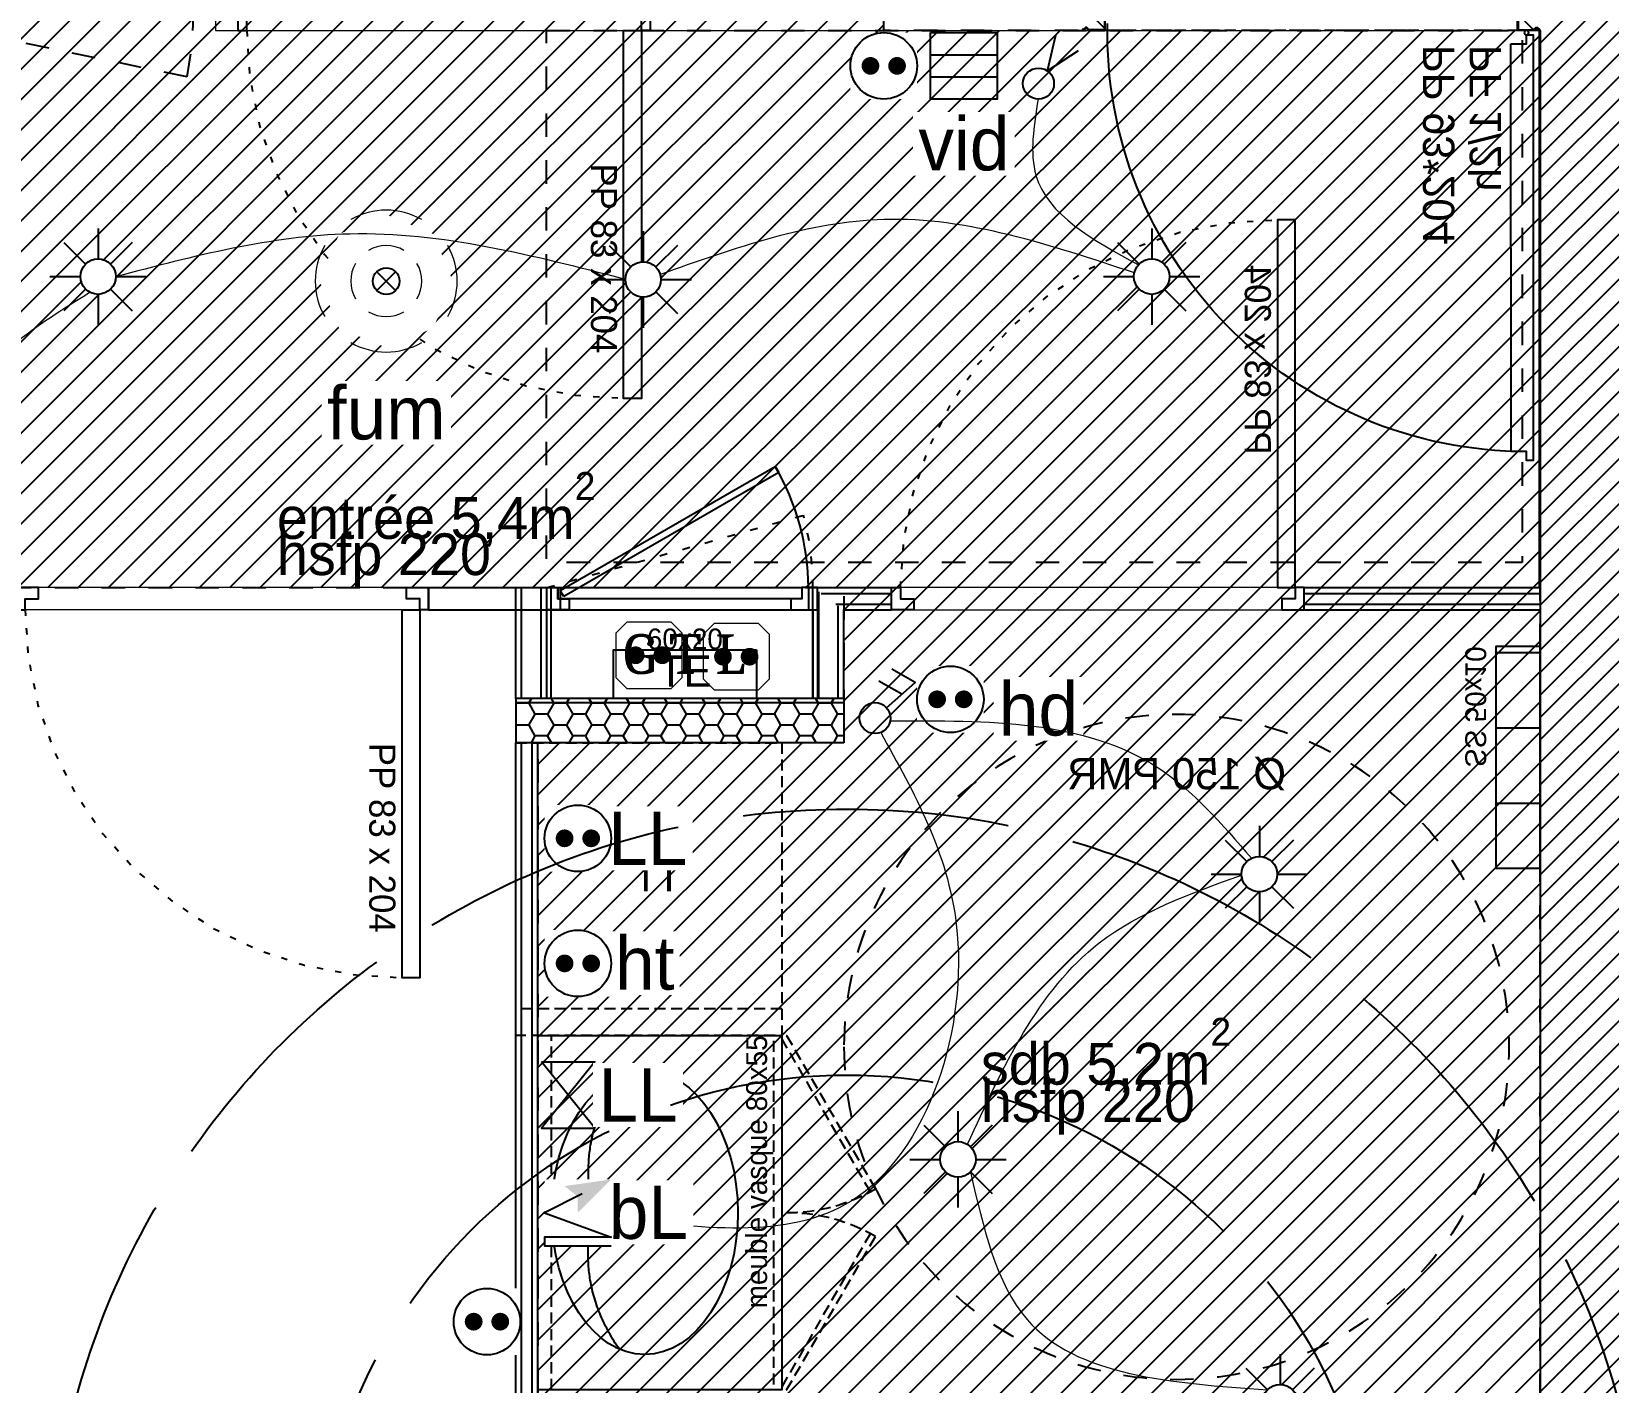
# Model space of a CAD drawing. Header units: centimetres. Extents: x -35664 to 50682, y -23001 to 23705.
# Drawn here: x 8850.6 to 9206.2, y 2742.4 to 3047.1 of the extents above; entities that cross this region are included whole.
import ezdxf
from ezdxf.enums import TextEntityAlignment as Align

# ---------------------------------------------------------------- set-up
doc = ezdxf.new("R2010")
doc.units = ezdxf.units.CM
for name, pattern in [('ACAD_ISO02W100', [15, 12, -3]), ('Style de ligne -1', [0.41664, 0.20828, -0.20836]), ('Style de ligne -13', [0.147638, 0.098425, -0.049213]), ('Style de ligne -18', [0.164042, 0.054681, -0.109361]), ('Style de ligne -5', [0.20828, 0.069425, -0.138855]), ('VW-01', [0.41656, 0.20828, -0.20828])]:
    doc.linetypes.add(name, pattern=pattern)
for name, color, linetype in [('B aménagement intérieur', 252, 'Continuous'), ('B BATI-équipement-sanitaires', 252, 'Continuous'), ('B Faux plafonds', 9, 'Continuous'), ('B Faux plafonds_Hatch', 9, 'Continuous'), ('B GÈnÈral_Hatch', 252, 'Continuous'), ('B Général', 252, 'Continuous'), ('C ANNOTATIONS-PMR', 252, 'Style de ligne -5'), ('C ANNOTATIONS-prestations', 252, 'Continuous'), ('C ANNOTATIONS-texte', 252, 'Continuous'), ('D SURFACES-shab', 252, 'Continuous'), ('F REMPLISSAGE-TE', 252, 'Continuous'), ('F REMPLISSAGE-TE_Hatch', 252, 'Continuous'), ('F REMPLISSAGE-vert clair', 252, 'Continuous'), ('F REMPLISSAGE-vert foncé', 252, 'Continuous'), ('prlm-EAU-EF', 161, 'Continuous'), ('prlm-MOD', 64, 'Continuous'), ('prlm-MOD-EL', 190, 'Continuous')]:
    doc.layers.add(name, color=color, linetype=linetype)
for name, color, linetype, lineweight in [('prlm-CHAUFF-CONV', 1, 'Continuous', 25), ('prlm-ELEC-CFA', 1, 'Continuous', 25), ('prlm-ELEC-CFO', 1, 'Continuous', 25), ('prlm-ELEC-SSI', 6, 'Continuous', 25)]:
    doc.layers.add(name, color=color, linetype=linetype, lineweight=lineweight)
doc.layers.add('prlm-ZEROPLOT', color=254, linetype='Continuous', plot=False)
doc.layers.get('prlm-CHAUFF-CONV').off()
doc.styles.add('Eurostile', font='Eurosti.TTF')
doc.styles.add('Eurostile (italic)', font='Eurostib.TTF')
doc.styles.add('prlm-elec-cfa', font='comic.ttf', dxfattribs={"height": 12})
doc.styles.add('prlm-elec-cfo', font='comic.ttf', dxfattribs={"height": 12})
doc.styles.add('prlm-elec-ssi', font='comic.ttf', dxfattribs={"height": 12})
doc.styles.add('prlm-mod', font='cambriaz.ttf', dxfattribs={"height": 18})
pattern_1 = [(180, (107.5736, 81.019), (-4.261364, -2.4603), [2.8409, -5.68182]), (300, (107.5736, 81.019), (4.261364, -2.4603), [2.8409, -5.68182]), (240, (104.7327, 76.0983), (-9e-09, -4.9206), [2.84091, -5.68182])]
pattern_2 = [(45, (0, 0), (2.4253472, -2.6458333), [])]

# ---------------------------------------------------------------- blocks, each defined once
blk = doc.blocks.new('B 90.PP 80')
at = {"layer": 'B Général', "flags": 128}
blk.add_lwpolyline([(-43, 2.5), (-43, 85.5), (-39, 85.5), (-39, 2.5)], close=True, dxfattribs=at)
at = {"layer": 'B Général', "linetype": 'Style de ligne -18', "ltscale": 25.4, "flags": 128}
blk.add_lwpolyline([(46, 2.5), (45.27, 13.33), (43.1, 23.98), (39.53, 34.26), (34.61, 44), (28.44, 53.03), (21.1, 61.19), (12.74, 68.35), (3.5, 74.38), (-6.47, 79.18), (-17, 82.67), (-27.91, 84.79), (-39, 85.5)], dxfattribs=at)
at = {"layer": 'B Général', "linetype": 'Continuous', "flags": 128}
for points in [[(-45, 2.5), (-43, 2.5), (-43, 0), (-40, 0), (-40, -2.5), (-45, -2.5)], [(48, 2.5), (46, 2.5), (46, 0), (43, 0), (43, -2.5), (48, -2.5), (48, -2.5), (48, -2.5), (48, 1.79), (48, 1.79)]]:
    blk.add_lwpolyline(points, close=True, dxfattribs=at)
at = {"layer": 'C ANNOTATIONS-prestations', "insert": (-37.5, 32.5), "char_height": 5.8825, "attachment_point": 1, "rotation": 90, "line_spacing_factor": 0.894142, "style": 'Eurostile'}
blk.add_mtext('PP 83 x 204', dxfattribs=at)
blk = doc.blocks.new('B 90.Groupe-4-1')
at = {"layer": 'B Général', "linetype": 'Continuous'}
for centre, major_axis, ratio in [((0, -24.07), (32, 0), 0.65625), ((0, -6.97), (1.5, 0), 1), ((0, -17.15), (2.5, 0), 1)]:
    blk.add_ellipse(centre, major_axis=major_axis, ratio=ratio, dxfattribs=at)
for points in [[(-30.82, -18.37), (-20.7, -11.37), (-9.74, -11.32), (-4.71, -11.3), (0, -11.3)], [(30.82, -18.37), (20.7, -11.37), (9.74, -11.32), (4.71, -11.3), (0, -11.3)]]:
    blk.add_open_spline(points, degree=2, knots=[0, 0, 0, 1, 1, 2, 2, 2], dxfattribs=at)
blk.add_open_spline([(-30.45, -17.59), (-30.5, -17.61), (-30.55, -17.64)], degree=2, dxfattribs=at)
blk = doc.blocks.new('B 90.meuble vasque 80x60')
at = {"layer": 'B BATI-équipement-sanitaires', "linetype": 'Style de ligne -13', "ltscale": 25.4, "flags": 128}
for points in [[(-40, -3.07), (40, -3.07), (40, -53.07), (-40, -53.07)], [(-40, -56.07), (-5.36, -76.07), (-4.71, -74.94), (-39.35, -54.94)], [(40, -56.07), (5.36, -76.07), (4.71, -74.94), (39.35, -54.94)]]:
    blk.add_lwpolyline(points, close=True, dxfattribs=at)
at = {"layer": 'B BATI-équipement-sanitaires', "linetype": 'Style de ligne -13', "ltscale": 25.4}
for centre, start, end in [((-40, -56.07), 330, 0), ((40, -56.07), 180, 210)]:
    blk.add_arc(centre, 40, start, end, dxfattribs=at)
at = {"layer": 'B Général', "flags": 128}
blk.add_lwpolyline([(-40, 0), (40, 0), (40, -55), (-40, -55)], close=True, dxfattribs=at)
at = {"layer": 'B Général'}
blk.add_blockref('B 90.Groupe-4-1', (0, 0), dxfattribs=at)
at = {"layer": 'C ANNOTATIONS-prestations', "insert": (40, -53.07), "char_height": 4.706, "width": 80, "attachment_point": 9, "line_spacing_factor": 0.894142, "style": 'Eurostile'}
blk.add_mtext('meuble vasque 80x55', dxfattribs=at)
blk = doc.blocks.new('B 90.Lave Linge')
at = {"layer": 'B Général', "linetype": 'Style de ligne -13', "ltscale": 25.4, "flags": 128}
blk.add_lwpolyline([(-29.47, 30), (-29.47, 36), (30.53, 36), (30.53, 30)], dxfattribs=at)
blk.add_lwpolyline([(-29.47, 30), (30.53, 30), (30.53, -30), (-29.47, -30)], close=True, dxfattribs=at)
at = {"layer": 'B Général', "insert": (0, 0), "char_height": 7.059, "attachment_point": 5, "line_spacing_factor": 0.894142, "style": 'Eurostile'}
blk.add_mtext('LL', dxfattribs=at)
blk = doc.blocks.new('B 90.Rond 150_PMR')
at = {"layer": 'B Général', "linetype": 'VW-01', "ltscale": 25.4}
blk.add_circle((0, 0), 75, dxfattribs=at)
at = {"layer": 'B Général', "insert": (-61.5, 0), "char_height": 7.059, "attachment_point": 5, "rotation": 90, "line_spacing_factor": 0.894142, "style": 'Eurostile (italic)'}
blk.add_mtext('Ø 150 PMR', dxfattribs=at)
blk = doc.blocks.new('B 90.PL 60.85')
at = {"layer": 'B Général', "linetype": 'Continuous'}
for p, q in [((-42.5, 42.83), (42.5, -17.27)), ((42.5, 42.73), (-42.5, -17.27))]:
    blk.add_line(p, q, dxfattribs=at)
at = {"layer": 'B Général', "linetype": 'Style de ligne -1', "ltscale": 25.4}
blk.add_line((36.08, -37.76), (-38.5, -22.27), dxfattribs=at)
at = {"layer": 'B Général', "linetype": 'Continuous', "flags": 128}
for points in [[(42.5, -17.27), (42.5, 42.73), (-42.5, 42.73), (-42.5, -17.27)], [(42.5, -17.27), (42.5, -22.27), (-42.5, -22.27), (-42.5, -17.27)], [(-37.5, -17.27), (-37.5, -22.27), (-42.5, -22.27), (-42.5, -17.27)], [(42.5, -17.27), (42.5, -22.27), (37.5, -22.27), (37.5, -17.27)]]:
    blk.add_lwpolyline(points, close=True, dxfattribs=at)
at = {"layer": 'B Général', "linetype": 'Style de ligne -1', "ltscale": 25.4}
blk.add_arc((-47.5, -22.27), 85, 349.5013, 360, dxfattribs=at)
at = {"layer": 'B Général', "insert": (-38.72, 29.74), "char_height": 7.059, "attachment_point": 1, "line_spacing_factor": 0.894142, "style": 'Eurostile'}
blk.add_mtext('Pl.', dxfattribs=at)
at = {"layer": 'C ANNOTATIONS-prestations', "insert": (-38.72, 15.5), "char_height": 4.706, "attachment_point": 4, "line_spacing_factor": 0.894142, "style": 'Eurostile'}
blk.add_mtext('60*85', dxfattribs=at)
blk = doc.blocks.new('B 90.Sèche-serviette')
at = {"layer": 'B GÈnÈral_Hatch', "linetype": 'Continuous'}
h = blk.add_hatch(dxfattribs=at)
h.set_pattern_fill('H_BARDAGE V 150', color=256, style=0, pattern_type=2)
h.set_pattern_definition([(90, (0, 3.493), (17, 0), [])])
h.paths.add_polyline_path([(-25, 8.4925), (25, 8.4925), (25, -1.5075), (-25, -1.5075)])
at = {"layer": 'B Général', "linetype": 'Continuous', "flags": 128}
blk.add_lwpolyline([(-25, 8.4925), (25, 8.4925), (25, -1.5075), (-25, -1.5075)], close=True, dxfattribs=at)
at = {"layer": 'C ANNOTATIONS-prestations', "insert": (25, -8.4925), "char_height": 4.706, "width": 50, "attachment_point": 9, "line_spacing_factor": 0.894142, "style": 'Eurostile'}
blk.add_mtext('SS 50x10', dxfattribs=at)
blk = doc.blocks.new('B 90.Groupe-5-1')
at = {"layer": 'B Général', "flags": 128}
for points in [[(-31.46, -5.77), (-31.46, -0.77), (-28.96, -0.77), (-28.96, -3.27), (-26.46, -3.27), (-26.46, -5.77)], [(26.04, -0.77), (26.04, -3.27), (-28.96, -3.27), (-28.96, -0.77)], [(28.54, -5.77), (28.54, -0.77), (26.04, -0.77), (26.04, -3.27), (23.54, -3.27), (23.54, -5.77)]]:
    blk.add_lwpolyline(points, close=True, dxfattribs=at)
blk = doc.blocks.new('B 90.TE')
at = {"layer": 'B Général', "linetype": 'Style de ligne -5', "ltscale": 25.4}
blk.add_line((-31.46, -0.77), (26.39, 15.56), dxfattribs=at)
at = {"layer": 'B Général', "flags": 128}
for points in [[(28.54, -5.77), (28.54, -25.77), (-31.46, -25.77), (-31.46, -5.77)], [(15.79, -14.77), (15.79, -25.77), (-16.46, -25.77), (-16.46, -14.77)]]:
    blk.add_lwpolyline(points, close=True, dxfattribs=at)
at = {"layer": 'B Général', "linetype": 'Style de ligne -5', "ltscale": 25.4}
blk.add_arc((-34.54, -0.77), 63.08, 359.9968, 14.9984, dxfattribs=at)
at = {"layer": 'B Général'}
blk.add_blockref('B 90.Groupe-5-1', (0, 0), dxfattribs=at)
at = {"layer": 'B Général', "insert": (-0.34, -16.07), "char_height": 7.059, "width": 32.25, "attachment_point": 2, "line_spacing_factor": 0.894142, "style": 'Eurostile'}
blk.add_mtext('TE ', dxfattribs=at)
at = {"layer": 'C ANNOTATIONS-prestations', "insert": (-0.34, -14.77), "char_height": 4.706, "width": 32.25, "attachment_point": 8, "line_spacing_factor": 0.894142, "style": 'Eurostile'}
blk.add_mtext('60x20', dxfattribs=at)
blk = doc.blocks.new('B 90.T3 BS 102 (2D)')
at = {"layer": 'B Faux plafonds_Hatch', "linetype": 'Continuous'}
h = blk.add_hatch(dxfattribs=at)
h.set_pattern_fill('F_P__SOFFITE', color=256, style=0, pattern_type=2)
h.set_pattern_definition([(45, (0, 0.2205), (-3.527778, 3.30729), [])])
h.paths.add_polyline_path([(-20.53, 449.65), (-20.53, 320.95), (-25.53, 320.95), (-25.53, 385.95), (-110.99, 385.95), (-110.99, 190.25), (116.15, 190.25), (116.15, 155.25), (47.15, 155.25), (47.16, -0.29), (102.15, -0.29), (102.15, -93.29), (47.16, -93.29), (47.16, -186.29), (273.16, -186.29), (273.16, 315.95), (125.16, 315.95), (125.16, 449.65)])
at = {"layer": 'B GÈnÈral_Hatch', "linetype": 'Continuous'}
h = blk.add_hatch(dxfattribs=at)
h.set_pattern_fill('PSE', color=256, angle=180, style=0, pattern_type=2)
h.set_pattern_definition(pattern_1)
h.paths.add_polyline_path([(116.16, 165.25), (116.16, 155.25), (42.16, 155.25), (42.16, 165.25)])
at = {"layer": 'F REMPLISSAGE-TE_Hatch', "linetype": 'Continuous'}
h = blk.add_hatch(dxfattribs=at)
h.set_pattern_fill('PSE', color=256, angle=180, style=0, pattern_type=2)
h.set_pattern_definition(pattern_1)
h.paths.add_polyline_path([(116.16, 164.25), (116.16, 165.25), (42.16, 165.25), (42.16, 164.25)])
h = blk.add_hatch(dxfattribs=at)
h.set_pattern_fill('PSE', color=256, angle=180, style=0, pattern_type=2)
h.set_pattern_definition(pattern_1)
h.paths.add_polyline_path([(116.16, 155.25), (116.16, 164.25), (42.16, 164.25), (42.16, 155.25)])
at = {"layer": 'B Faux plafonds', "linetype": 'VW-01', "ltscale": 25.4, "flags": 128}
blk.add_lwpolyline([(-20.53, 449.65), (-20.53, 320.95), (-25.53, 320.95), (-25.53, 385.95), (-110.99, 385.95), (-110.99, 190.25), (116.15, 190.25), (116.15, 155.25), (47.15, 155.25), (47.16, -0.29), (102.15, -0.29), (102.15, -93.29), (47.16, -93.29), (47.16, -186.29), (273.16, -186.29), (273.16, 315.95), (125.16, 315.95), (125.16, 449.65)], close=True, dxfattribs=at)
at = {"layer": 'B Général', "linetype": 'Continuous'}
for p, q in [((22.5, 190.25), (51.66, 190.25)), ((22.5, 190.25), (51.66, 190.25)), ((22.5, 185.25), (22.5, 190.25)), ((42.16, 165.25), (42.16, 190.35)), ((49.16, 165.25), (49.16, 190.35)), ((109.16, 190.25), (126.91, 190.25)), ((109.16, 165.25), (109.16, 190.25)), ((126.91, 185.25), (126.91, 190.25)), ((219.91, 190.25), (273.16, 190.25)), ((219.91, 185.25), (219.91, 190.25)), ((22.5, 185.25), (51.66, 185.25)), ((22.5, 185.25), (51.66, 185.25)), ((116.16, 185.25), (126.91, 185.25)), ((116.16, 165.25), (116.16, 185.25)), ((219.91, 185.25), (273.16, 185.25)), ((42.16, 165.25), (42.16, 155.25)), ((116.16, 165.25), (42.16, 165.25)), ((116.16, 165.25), (116.16, 155.25)), ((42.16, 0.71), (42.16, 155.25)), ((116.16, 155.25), (42.16, 155.25)), ((47.16, 0.71), (47.16, 155.25))]:
    blk.add_line(p, q, dxfattribs=at)
at = {"layer": 'B Général', "linetype": 'VW-01', "ltscale": 25.4, "flags": 128}
blk.add_lwpolyline([(49.09, 315.95), (269.09, 315.95), (269.09, 195.95), (49.09, 195.95)], close=True, dxfattribs=at)
at = {"layer": 'D SURFACES-shab', "lineweight": 18, "flags": 128}
for points in [[(272.84, 190.25), (-110.99, 190.25), (-110.99, 385.95), (-25.53, 385.95), (-25.53, 315.95), (272.84, 315.95)], [(42.16, -186.29), (42.16, 185.25), (-465.15, 185.25), (-465.15, -224.95), (-101.84, -224.95), (-101.84, -504.95), (114.16, -504.95), (114.16, -252.95), (53.16, -252.95), (53.16, -191.29), (-8.84, -191.29), (-8.84, -186.29)], [(102.16, 0.71), (47.16, 0.71), (47.16, 155.25), (116.16, 155.25), (116.16, 185.25), (273.16, 185.25), (273.16, -75.29), (102.16, -75.29)]]:
    blk.add_lwpolyline(points, close=True, dxfattribs=at)
at = {"layer": 'F REMPLISSAGE-TE', "linetype": 'Continuous'}
blk.add_line((116.16, 164.25), (42.16, 164.25), dxfattribs=at)
at = {"layer": 'F REMPLISSAGE-vert clair'}
for p, q in [((43.46, 165.25), (43.46, 190.35)), ((47.86, 165.25), (47.86, 190.35)), ((110.46, 165.25), (110.46, 189.32)), ((110.98, 188.95), (126.91, 188.95)), ((219.91, 188.95), (273.16, 188.95)), ((114.34, 186.55), (126.91, 186.55)), ((114.86, 165.25), (114.86, 186.18)), ((219.91, 186.55), (273.16, 186.55)), ((43.46, 0.71), (43.46, 155.25)), ((45.86, 0.71), (45.86, 155.25))]:
    blk.add_line(p, q, dxfattribs=at)
at = {"layer": 'F REMPLISSAGE-vert foncé', "linetype": 'Continuous'}
for p, q in [((42.16, 165.25), (42.16, 190.35)), ((49.16, 165.25), (49.16, 190.35)), ((109.16, 190.25), (126.91, 190.25)), ((109.16, 165.25), (109.16, 190.25)), ((219.91, 190.25), (273.16, 190.25)), ((116.16, 185.25), (126.91, 185.25)), ((116.16, 165.25), (116.16, 185.25)), ((219.91, 185.25), (273.16, 185.25)), ((42.16, 0.71), (42.16, 155.25)), ((47.16, 0.71), (47.16, 155.25))]:
    blk.add_line(p, q, dxfattribs=at)
at = {"layer": 'F REMPLISSAGE-vert foncé'}
for p, q in [((43.46, 165.25), (43.46, 190.35)), ((47.86, 165.25), (47.86, 190.35)), ((110.46, 165.25), (110.46, 189.32)), ((110.98, 188.95), (126.91, 188.95)), ((219.91, 188.95), (273.16, 188.95)), ((114.34, 186.55), (126.91, 186.55)), ((114.86, 165.25), (114.86, 186.18)), ((219.91, 186.55), (273.16, 186.55)), ((43.46, 0.71), (43.46, 155.25)), ((45.86, 0.71), (45.86, 155.25))]:
    blk.add_line(p, q, dxfattribs=at)
at = {"layer": 'B Général'}
for name, p in [('B 90.PL 60.85', (-68.03, 343.22)), ('B 90.TE', (80.62, 191.02))]:
    blk.add_blockref(name, p, dxfattribs=at)
for name, p, rotation in [('B 90.PP 80', (27.47, 318.45), 180), ('B 90.PP 80', (-22.5, 187.75), 180), ('B 90.Lave Linge', (72.69, 125.25), 180), ('B 90.meuble vasque 80x60', (47.16, 49.25), 90)]:
    blk.add_blockref(name, p, dxfattribs=dict(at, rotation=rotation))
at = {"layer": 'B Général', "xscale": -1}
blk.add_blockref('B 90.PP 80', (174.91, 187.75), dxfattribs=at)
at = {"layer": 'B Général', "xscale": -1, "rotation": 270}
blk.add_blockref('B 90.Sèche-serviette', (264.67, 152), dxfattribs=at)
at = {"layer": 'C ANNOTATIONS-PMR', "ltscale": 25.4, "xscale": -1, "rotation": 90}
blk.add_blockref('B 90.Rond 150_PMR', (191.15, 86.65), dxfattribs=at)
at = {"layer": 'C ANNOTATIONS-prestations', "char_height": 9.412, "attachment_point": 1, "line_spacing_factor": 0.894142, "style": 'Eurostile'}
for insert, width in [((-11.72, 202.49), 106.0944), ((147.02, 79.08), 94)]:
    blk.add_mtext('hsfp 220', dxfattribs=dict(at, insert=insert, width=width))
at = {"layer": 'C ANNOTATIONS-texte', "char_height": 9.412, "attachment_point": 1, "line_spacing_factor": 0.894142, "style": 'Eurostile'}
for s, insert, width in [('entrée 5,4m{\\H0.6667x;\\S2^ ;}', (-11.72, 216.31), 138.768), ('sdb 5,2m{\\H0.6667x;\\S2^ ;}', (147.02, 93.19), 94)]:
    blk.add_mtext(s, dxfattribs=dict(at, insert=insert, width=width))
blk = doc.blocks.new('B 90.PP 93_204 PF1_2h mur20')
at = {"layer": 'B GÈnÈral_Hatch', "linetype": 'Continuous'}
h = blk.add_hatch(dxfattribs=at)
h.set_pattern_fill('50_BETON', color=256, style=0, pattern_type=2)
h.set_pattern_definition(pattern_2)
edge = h.paths.add_edge_path()
edge.add_line((-51.6, -8.95), (-50.94, -8.37))
edge.add_line((-50.94, -8.37), (-50.93, -8.36))
edge.add_arc((-50.79, -8.52), 0.2, 48.9909, 131.0091, ccw=False)
edge.add_line((-50.66, -8.36), (-50.65, -8.37))
edge.add_line((-50.65, -8.37), (-50.1, -8.86))
edge.add_line((-50.1, -8.86), (-50.1, -8.86))
edge.add_arc((-50.06, -8.82), 0.05, 228.9909, 270)
edge.add_line((-50.06, -8.87), (-50.06, -8.87))
edge.add_line((-50.06, -8.87), (-46.7, -8.87))
edge.add_line((-46.7, -8.87), (-46.69, -8.87))
edge.add_arc((-46.69, -8.83), 0.0435, 270, 360)
edge.add_line((-46.65, -8.83), (-46.65, 2.7))
edge.add_arc((-46.48, 2.7), 0.174, 90, 180, ccw=False)
edge.add_line((-46.48, 2.87), (-46.45, 2.87))
edge.add_line((-46.45, 2.87), (-44.9, 2.87))
edge.add_line((-44.9, 2.87), (-44.89, 2.87))
edge.add_arc((-44.89, 2.91), 0.0435, 270, 360)
edge.add_line((-44.85, 2.91), (-44.85, 5.96))
edge.add_arc((-44.89, 5.96), 0.0435, 0, 90)
edge.add_line((-44.89, 6), (-44.9, 6))
edge.add_line((-44.9, 6), (-46.45, 6))
edge.add_line((-46.45, 6), (-46.48, 6))
edge.add_arc((-46.48, 6.17), 0.174, 180, 270, ccw=False)
edge.add_line((-46.65, 6.17), (-46.65, 8.83))
edge.add_arc((-46.69, 8.83), 0.0435, 0, 90)
edge.add_line((-46.69, 8.87), (-46.7, 8.87))
edge.add_line((-46.7, 8.87), (-50.06, 8.87))
edge.add_line((-50.06, 8.87), (-50.06, 8.87))
edge.add_arc((-50.06, 8.82), 0.05, 90, 131.0091)
edge.add_line((-50.1, 8.86), (-50.1, 8.86))
edge.add_line((-50.1, 8.86), (-50.65, 8.37))
edge.add_line((-50.65, 8.37), (-50.66, 8.37))
edge.add_arc((-50.79, 8.52), 0.2, 233.0967, 311.0091, ccw=False)
edge.add_line((-50.91, 8.36), (-50.92, 8.36))
edge.add_line((-50.92, 8.36), (-51.44, 8.81))
edge.add_line((-51.44, 8.81), (-51.44, 8.81))
edge.add_line((-51.44, 8.81), (-51.6, 8.95))
edge.add_line((-51.6, 8.95), (-51.6, -8.95))
h = blk.add_hatch(dxfattribs=at)
h.set_pattern_fill('50_BETON', color=256, style=0, pattern_type=2)
h.set_pattern_definition(pattern_2)
edge = h.paths.add_edge_path()
edge.add_line((51.6, -8.95), (50.94, -8.37))
edge.add_line((50.94, -8.37), (50.93, -8.36))
edge.add_arc((50.79, -8.52), 0.2, 48.9909, 131.0091)
edge.add_line((50.66, -8.36), (50.65, -8.37))
edge.add_line((50.65, -8.37), (50.1, -8.86))
edge.add_line((50.1, -8.86), (50.1, -8.86))
edge.add_arc((50.06, -8.82), 0.05, 270, 311.0091, ccw=False)
edge.add_line((50.06, -8.87), (50.06, -8.87))
edge.add_line((50.06, -8.87), (46.7, -8.87))
edge.add_line((46.7, -8.87), (46.69, -8.87))
edge.add_arc((46.69, -8.83), 0.0435, 180, 270, ccw=False)
edge.add_line((46.65, -8.83), (46.65, 2.7))
edge.add_arc((46.48, 2.7), 0.174, 0, 90)
edge.add_line((46.48, 2.87), (46.45, 2.87))
edge.add_line((46.45, 2.87), (44.9, 2.87))
edge.add_line((44.9, 2.87), (44.89, 2.87))
edge.add_arc((44.89, 2.91), 0.0435, 180, 270, ccw=False)
edge.add_line((44.85, 2.91), (44.85, 5.96))
edge.add_arc((44.89, 5.96), 0.0435, 90, 180, ccw=False)
edge.add_line((44.89, 6), (44.9, 6))
edge.add_line((44.9, 6), (46.45, 6))
edge.add_line((46.45, 6), (46.48, 6))
edge.add_arc((46.48, 6.17), 0.174, 270, 360)
edge.add_line((46.65, 6.17), (46.65, 8.83))
edge.add_arc((46.69, 8.83), 0.0435, 90, 180, ccw=False)
edge.add_line((46.69, 8.87), (46.7, 8.87))
edge.add_line((46.7, 8.87), (50.06, 8.87))
edge.add_line((50.06, 8.87), (50.06, 8.87))
edge.add_arc((50.06, 8.82), 0.05, 48.9909, 90, ccw=False)
edge.add_line((50.1, 8.86), (50.1, 8.86))
edge.add_line((50.1, 8.86), (50.65, 8.37))
edge.add_line((50.65, 8.37), (50.66, 8.37))
edge.add_arc((50.79, 8.52), 0.2, 228.9909, 306.9033)
edge.add_line((50.91, 8.36), (50.92, 8.36))
edge.add_line((50.92, 8.36), (51.44, 8.81))
edge.add_line((51.44, 8.81), (51.44, 8.81))
edge.add_line((51.44, 8.81), (51.6, 8.95))
edge.add_line((51.6, 8.95), (51.6, -8.95))
at = {"layer": 'B Général', "linetype": 'Style de ligne -13', "ltscale": 25.4}
for p, q in [((46.7, 9), (-46.7, 9)), ((46.7, -9), (-46.7, -9))]:
    blk.add_line(p, q, dxfattribs=at)
at = {"layer": 'B Général', "linetype": 'Continuous', "flags": 128}
for points in [[(45, 12), (48.5, 12), (48.5, 10), (50, 10), (50.01, 106), (48.51, 106), (48.51, 104), (45.01, 104)], [(0, -20.5), (-14, -41.85), (14, -41.85)]]:
    blk.add_lwpolyline(points, close=True, dxfattribs=at)
for points in [[(-46.5, 8.83), (-46.5, 6.17, 0.414214), (-46.46, 6.13), (-46.45, 6.13), (-44.9, 6.13), (-44.87, 6.13, -0.414214), (-44.7, 5.96), (-44.7, 2.91, -0.414214), (-44.87, 2.74), (-44.9, 2.74), (-46.45, 2.74), (-46.46, 2.74, 0.414214), (-46.5, 2.7), (-46.5, -8.83, -0.414214), (-46.67, -9), (-46.7, -9), (-50.06, -9), (-50.07, -9, -0.18087), (-50.2, -8.95), (-50.2, -8.95), (-50.76, -8.47), (-50.76, -8.46, 0.373975), (-50.83, -8.46), (-50.83, -8.47), (-51.49, -9.04), (-51.6, -8.95), (-50.94, -8.37), (-50.93, -8.36, -0.373975), (-50.66, -8.36), (-50.65, -8.37), (-50.1, -8.86), (-50.1, -8.86, 0.18087), (-50.06, -8.87), (-50.06, -8.87), (-46.7, -8.87), (-46.69, -8.87, 0.414214), (-46.65, -8.83), (-46.65, 2.7, -0.414214), (-46.48, 2.87), (-46.45, 2.87), (-44.9, 2.87), (-44.89, 2.87, 0.414214), (-44.85, 2.91), (-44.85, 5.96, 0.414214), (-44.89, 6), (-44.9, 6), (-46.45, 6), (-46.48, 6, -0.414214), (-46.65, 6.17), (-46.65, 8.83, 0.414214), (-46.69, 8.87), (-46.7, 8.87), (-50.06, 8.87), (-50.06, 8.87, 0.18087), (-50.1, 8.86), (-50.1, 8.86), (-50.65, 8.37), (-50.66, 8.37, -0.353689), (-50.91, 8.36), (-50.92, 8.36), (-51.44, 8.81), (-51.44, 8.81), (-51.6, 8.95), (-51.49, 9.04), (-50.88, 8.51, 0.385556), (-50.77, 8.46), (-50.76, 8.47), (-50.2, 8.95), (-50.2, 8.95, -0.18087), (-50.07, 9), (-50.06, 9), (-46.7, 9), (-46.67, 9, -0.414214)], [(46.5, 8.83), (46.5, 6.17, -0.414214), (46.46, 6.13), (46.45, 6.13), (44.9, 6.13), (44.87, 6.13, 0.414214), (44.7, 5.96), (44.7, 2.91, 0.414214), (44.87, 2.74), (44.9, 2.74), (46.45, 2.74), (46.46, 2.74, -0.414214), (46.5, 2.7), (46.5, -8.83, 0.414214), (46.67, -9), (46.7, -9), (50.06, -9), (50.07, -9, 0.18087), (50.2, -8.95), (50.2, -8.95), (50.76, -8.47), (50.76, -8.46, -0.373975), (50.83, -8.46), (50.83, -8.47), (51.49, -9.04), (51.6, -8.95), (50.94, -8.37), (50.93, -8.36, 0.373975), (50.66, -8.36), (50.65, -8.37), (50.1, -8.86), (50.1, -8.86, -0.18087), (50.06, -8.87), (50.06, -8.87), (46.7, -8.87), (46.69, -8.87, -0.414214), (46.65, -8.83), (46.65, 2.7, 0.414214), (46.48, 2.87), (46.45, 2.87), (44.9, 2.87), (44.89, 2.87, -0.414214), (44.85, 2.91), (44.85, 5.96, -0.414214), (44.89, 6), (44.9, 6), (46.45, 6), (46.48, 6, 0.414214), (46.65, 6.17), (46.65, 8.83, -0.414214), (46.69, 8.87), (46.7, 8.87), (50.06, 8.87), (50.06, 8.87, -0.18087), (50.1, 8.86), (50.1, 8.86), (50.65, 8.37), (50.66, 8.37, 0.353689), (50.91, 8.36), (50.92, 8.36), (51.44, 8.81), (51.44, 8.81), (51.6, 8.95), (51.49, 9.04), (50.88, 8.51, -0.385556), (50.77, 8.46), (50.76, 8.47), (50.2, 8.95), (50.2, 8.95, 0.18087), (50.07, 9), (50.06, 9), (46.7, 9), (46.67, 9, 0.414214)]]:
    blk.add_lwpolyline(points, format="xyb", close=True, dxfattribs=at)
at = {"layer": 'B Général', "linetype": 'Continuous'}
blk.add_circle((48.5, 9.5), 0.5, dxfattribs=at)
blk.add_arc((48.5, 9.5), 94.5, 90, 181.2323, dxfattribs=at)
at = {"layer": 'C ANNOTATIONS-prestations', "insert": (25.17, 12.23), "char_height": 7.059, "attachment_point": 1, "rotation": 90, "line_spacing_factor": 0.894142, "style": 'Eurostile'}
blk.add_mtext('PP 93*204\\PPF 1/2h\\P', dxfattribs=at)
blk = doc.blocks.new('xi.TSL-050-050')
at = {"layer": 'prlm-ZEROPLOT', "linetype": 'ByBlock', "lineweight": -2, "flags": 128}
blk.add_lwpolyline([(-21, 0), (21, 0)], dxfattribs=at)
blk = doc.blocks.new('xi.LLrob')
at = {"layer": 'prlm-EAU-EF', "color": 0}
blk.add_lwpolyline([(-6, 7.5), (6, 7.5), (-6, -7.5), (6, -7.5)], close=True, dxfattribs=at)
blk = doc.blocks.new('xi.LL')
at = {"color": 0, "lineweight": 5}
blk.add_wipeout([(-7.5, -7.5), (7.5, -7.5), (7.5, 7.5), (-7.5, 7.5)], dxfattribs=at).dxf.layer = 'prlm-ELEC-CFO'
at = {"layer": 'prlm-ELEC-CFO', "color": 0, "linetype": 'ByBlock', "lineweight": 5, "const_width": 2}
for points in [[(-4, 0, 1), (-2, 0, 1)], [(2, 0, 1), (4, 0, 1)]]:
    blk.add_lwpolyline(points, format="xyb", close=True, dxfattribs=at)
at = {"layer": 'prlm-ELEC-CFO', "color": 0, "linetype": 'ByBlock', "lineweight": -2}
blk.add_circle((0, 0), 7.5, dxfattribs=at)
blk = doc.blocks.new('xi.PC')
at = {"color": 0, "lineweight": 5}
blk.add_wipeout([(-7.5, -7.5), (7.5, -7.5), (7.5, 7.5), (-7.5, 7.5)], dxfattribs=at).dxf.layer = 'prlm-ELEC-CFO'
at = {"layer": 'prlm-ELEC-CFO', "color": 0, "linetype": 'ByBlock', "lineweight": 5, "const_width": 2}
for points in [[(-4, 0, 1), (-2, 0, 1)], [(2, 0, 1), (4, 0, 1)]]:
    blk.add_lwpolyline(points, format="xyb", close=True, dxfattribs=at)
at = {"layer": 'prlm-ELEC-CFO', "color": 0, "linetype": 'ByBlock', "lineweight": -2}
blk.add_circle((0, 0), 7.5, dxfattribs=at)
blk = doc.blocks.new('xi.PCHT')
at = {"color": 0, "lineweight": 5}
blk.add_wipeout([(-7.5, -7.5), (7.5, -7.5), (7.5, 7.5), (-7.5, 7.5)], dxfattribs=at).dxf.layer = 'prlm-ELEC-CFO'
at = {"layer": 'prlm-ELEC-CFO', "color": 0, "linetype": 'ByBlock', "lineweight": 5, "const_width": 2}
for points in [[(-4, 0, 1), (-2, 0, 1)], [(2, 0, 1), (4, 0, 1)]]:
    blk.add_lwpolyline(points, format="xyb", close=True, dxfattribs=at)
at = {"layer": 'prlm-ELEC-CFO', "color": 0, "linetype": 'ByBlock', "lineweight": -2}
blk.add_circle((0, 0), 7.5, dxfattribs=at)
blk = doc.blocks.new('xi.PCHD')
at = {"color": 0, "lineweight": 5}
blk.add_wipeout([(-7.5, -7.5), (7.5, -7.5), (7.5, 7.5), (-7.5, 7.5)], dxfattribs=at).dxf.layer = 'prlm-ELEC-CFO'
at = {"layer": 'prlm-ELEC-CFO', "color": 0, "linetype": 'ByBlock', "lineweight": 5, "const_width": 2}
for points in [[(-4, 0, 1), (-2, 0, 1)], [(2, 0, 1), (4, 0, 1)]]:
    blk.add_lwpolyline(points, format="xyb", close=True, dxfattribs=at)
at = {"layer": 'prlm-ELEC-CFO', "color": 0, "linetype": 'ByBlock', "lineweight": -2}
blk.add_circle((0, 0), 7.5, dxfattribs=at)
blk = doc.blocks.new('xi.DA')
at = {"layer": 'prlm-ELEC-CFO', "color": 0}
for points in [[(4.05, 1.39), (-1.17, 4.34)], [(0.61, -1.67), (7.04, 4.05), (1.81, 7.01)]]:
    blk.add_lwpolyline(points, dxfattribs=at)
blk.add_circle((-2, -4), 3.5, dxfattribs=at)
blk = doc.blocks.new('xi.SPOT')
at = {"color": 0, "lineweight": 5}
blk.add_wipeout([(-4, 0), (-2.83, -2.83), (0, -4), (2.83, -2.83), (4, 0), (2.83, 2.83), (0, 4), (-2.83, 2.83)], dxfattribs=at).dxf.layer = 'prlm-ELEC-CFO'
at = {"layer": 'prlm-ELEC-CFO', "color": 0, "linetype": 'ByBlock', "lineweight": -2, "flags": 128}
for points in [[(0, 10.88), (0, 4)], [(-7.69, 7.69), (-2.83, 2.83)], [(7.69, 7.69), (2.83, 2.83)], [(-10.88, 0), (-4, 0)], [(4, 0), (10.88, 0)], [(-2.83, -2.83), (-7.69, -7.69)], [(2.83, -2.83), (7.69, -7.69)], [(0, -4), (0, -10.88)]]:
    blk.add_lwpolyline(points, dxfattribs=at)
at = {"layer": 'prlm-ELEC-CFO', "color": 0, "linetype": 'ByBlock', "lineweight": -2}
blk.add_circle((0, 0), 4, dxfattribs=at)
blk = doc.blocks.new('xi.BL')
at = {"color": 0, "lineweight": 5}
blk.add_wipeout([(-7.5, -7.5), (7.5, -7.5), (7.5, 7.5), (-7.5, 7.5)], dxfattribs=at).dxf.layer = 'prlm-ELEC-CFO'
at = {"layer": 'prlm-ELEC-CFO', "lineweight": 5}
blk.add_hatch(color=0, dxfattribs=at).paths.add_polyline_path([(-3, 6), (-0.1, 3.7), (0, 0), (7.5, 7.5)])
at = {"layer": 'prlm-ELEC-CFO', "color": 0}
blk.add_lwpolyline([(0.95, 4.23), (-7.5, 0), (7.5, -5.5), (-7.5, -5.5), (-7.5, -7.5), (7.5, -7.5)], dxfattribs=at)
blk = doc.blocks.new('xi.dchrob')
at = {"layer": 'prlm-ZEROPLOT', "color": 253, "linetype": 'ACAD_ISO02W100', "ltscale": 5}
for radius in [180, 120]:
    blk.add_circle((13.38, 0), radius, dxfattribs=at)
blk = doc.blocks.new('xi.PCGTL')
at = {"layer": 'prlm-ELEC-CFO', "color": 0, "lineweight": 0}
blk.add_lwpolyline([(-7.5, -5), (-5, -7.5), (5, -7.5), (7.5, -5), (7.5, 5), (5, 7.5), (-5, 7.5), (-7.5, 5)], close=True, dxfattribs=at)
at = {"layer": 'prlm-ELEC-CFO', "color": 0, "linetype": 'ByBlock', "lineweight": 5, "const_width": 2}
for points in [[(-4, 0, 1), (-2, 0, 1)], [(2, 0, 1), (4, 0, 1)]]:
    blk.add_lwpolyline(points, format="xyb", close=True, dxfattribs=at)
blk = doc.blocks.new('xi.VID')
at = {"layer": 'prlm-ELEC-CFA', "color": 0, "linetype": 'ByBlock', "lineweight": -2, "flags": 128}
blk.add_lwpolyline([(-7.5, 7.5), (7.5, 7.5), (7.5, -7.5), (-7.5, -7.5)], close=True, dxfattribs=at)
at = {"layer": 'prlm-ELEC-CFA', "color": 0}
for points in [[(-7.5, 2.5), (7.5, 2.5)], [(-7.5, -2.5), (7.5, -2.5)]]:
    blk.add_lwpolyline(points, dxfattribs=at)
blk = doc.blocks.new('xi.FUM')
at = {"color": 0}
blk.add_wipeout([(-10.61, -10.61), (-15, 0), (-10.61, 10.61), (0, 15), (10.61, 10.61), (15, 0), (10.61, -10.61), (0, -15)], dxfattribs=at).dxf.layer = 'prlm-ELEC-SSI'
at = {"layer": 'prlm-ELEC-SSI', "color": 0}
for points in [[(-2.12, 2.12), (2.12, -2.12)], [(2.12, 2.12), (-2.12, -2.12)]]:
    blk.add_lwpolyline(points, dxfattribs=at)
blk.add_circle((0, 0), 3, dxfattribs=at)
at = {"layer": 'prlm-ELEC-SSI', "color": 0, "lineweight": 13}
for radius, start, end in [(16, 60, 120), (16, 150, 210), (8, 60, 120), (16, 330, 30), (8, 150, 210), (8, 330, 30), (8, 240, 300), (16, 240, 300)]:
    blk.add_arc((0, 0), radius, start, end, dxfattribs=at)
blk = doc.blocks.new('xi.VV')
at = {"layer": 'prlm-ELEC-CFO', "color": 0}
blk.add_lwpolyline([(6.95, 3.42), (0.01, -1.13), (1.91, 6.95)], dxfattribs=at)
blk.add_circle((-2, -4), 3.5, dxfattribs=at)
blk = doc.blocks.new('xi.gtl')
at = {"layer": 'prlm-MOD-EL', "color": 0}
for points in [[(2.8, 22.99), (2.02, 24.35), (50.51, 52.34), (51.28, 50.98)], [(0, 25), (2.02, 25), (2.02, 20), (0, 20)], [(60, 25), (57.98, 25), (57.98, 20), (60, 20)], [(0, 20), (60, 20), (60, 0), (0, 0)]]:
    blk.add_lwpolyline(points, close=True, dxfattribs=at)
blk.add_arc((2.02, 24.35), 55.99, 0.6678, 30, dxfattribs=at)
at = {"layer": 'prlm-MOD-EL', "color": 0, "style": 'prlm-mod', "flags": 8}
blk.add_attdef('GTL', text='', height=9, dxfattribs=at).set_placement((30, 10), align=Align.MIDDLE_CENTER)

msp = doc.modelspace()

# ---------------------------------------------------------------- hatches: boundary and pattern name
at = {"layer": 'B GÈnÈral_Hatch', "linetype": 'Continuous'}
h = msp.add_hatch(dxfattribs=at)
h.set_pattern_fill('50_BETON', color=256, style=0, pattern_type=2)
h.set_pattern_definition(pattern_2)
h.paths.add_polyline_path([(9190.796, 2480.491), (9208.796, 2496.491), (9208.796, 3264.789), (9190.796, 3264.789)])

# ---------------------------------------------------------------- linework, layer by layer
at = {"layer": 'B Général', "linetype": 'Continuous', "lineweight": 18}
msp.add_line((9190.796, 3047.389), (9190.796, 2656.15), dxfattribs=at)
at = {"layer": 'B Général', "linetype": 'Continuous'}
msp.add_line((9190.796, 3047.389), (9190.796, 2656.15), dxfattribs=at)
at = {"layer": 'prlm-ELEC-CFO', "lineweight": 13}
for points in [[(9077.554, 3031.89), (9077.085, 3014.684), (9100.193, 2994.509)], [(9099.269, 2992.684), (9042.855, 3004.741), (8992.376, 2992.319)], [(8833.499, 2929.188), (8835.019, 2962.443), (8863.703, 2988.329)], [(9061.625, 2796.11), (9091.343, 2841.53), (9123.46, 2856.851)], [(9062.33, 2789.892), (9075.086, 2756.591), (9129.286, 2740.737)]]:
    msp.add_spline(points, degree=3, dxfattribs=at)

# ---------------------------------------------------------------- block references
at = {"layer": 'B aménagement intérieur'}
msp.add_blockref('B 90.T3 BS 102 (2D)', (8917.639, 2731.44), dxfattribs=at)
at = {"layer": 'B Général', "xscale": -1, "rotation": 180}
msp.add_blockref('B 90.PP 93_204 PF1_2h mur20', (9139.196, 3056.389), dxfattribs=at)
at = {"layer": 'prlm-CHAUFF-CONV', "rotation": 90.00283519491676}
msp.add_blockref('xi.TSL-050-050', (9190.798, 2883.44), dxfattribs=at)
at = {"layer": 'prlm-EAU-EF'}
msp.add_blockref('xi.LLrob', (8971.606, 2807.238), dxfattribs=at)
at = {"layer": 'prlm-ELEC-CFA'}
msp.add_blockref('xi.VID', (9060.836, 3039.389), dxfattribs=at)
at = {"layer": 'prlm-ELEC-CFO'}
for name, p in [('xi.VV', (9079.65, 3039.389)), ('xi.PCGTL', (8989.823, 2906.433)), ('xi.PCGTL', (9009.509, 2906.11))]:
    msp.add_blockref(name, p, dxfattribs=at)
at = {"layer": 'prlm-MOD-EL'}
msp.add_blockref('xi.gtl', (8967.794, 2896.691), dxfattribs=at).add_auto_attribs({'GTL': 'G T L'})

# ---------------------------------------------------------------- next in the draw order: block references
at = {"layer": 'prlm-ELEC-CFO'}
for name, p in [('xi.PC', (9042.765, 3039.389)), ('xi.SPOT', (9103.18, 2991.848)), ('xi.PCHD', (9057.795, 2896.494)), ('xi.PC', (8953.295, 2756.103)), ('xi.SPOT', (9132.115, 2737.909))]:
    msp.add_blockref(name, p, dxfattribs=at)
at = {"layer": 'prlm-ELEC-SSI'}
msp.add_blockref('xi.FUM', (8930.576, 2990.841), dxfattribs=at)

# ---------------------------------------------------------------- next in the draw order: texts
at = {"layer": 'prlm-EAU-EF', "lineweight": 20, "insert": (8987.353, 2807.238), "char_height": 12, "attachment_point": 5, "line_spacing_factor": 0.8, "style": 'prlm-elec-cfo', "bg_fill": 3, "box_fill_scale": 1.1, "bg_fill_color": 256, "bg_fill_transparency": 0}
msp.add_mtext('LL', dxfattribs=at)
at = {"layer": 'prlm-ELEC-CFA', "lineweight": 20, "insert": (9060.836, 3021.725), "char_height": 12, "attachment_point": 5, "line_spacing_factor": 0.8, "style": 'prlm-elec-cfa', "bg_fill": 3, "box_fill_scale": 1.1, "bg_fill_color": 256, "bg_fill_transparency": 0}
msp.add_mtext('vid', dxfattribs=at)
at = {"layer": 'prlm-ELEC-CFO', "lineweight": 20, "char_height": 12, "attachment_point": 5, "line_spacing_factor": 0.8, "style": 'prlm-elec-cfo', "bg_fill": 3, "box_fill_scale": 1.1, "bg_fill_color": 256, "bg_fill_transparency": 0}
for s, insert in [('hd', (9077.65, 2894.248)), ('LL', (8989.543, 2865.137)), ('ht', (8988.873, 2836.921))]:
    msp.add_mtext(s, dxfattribs=dict(at, insert=insert))
at = {"layer": 'prlm-ELEC-SSI', "lineweight": 20, "insert": (8930.576, 2961.034), "char_height": 12, "attachment_point": 5, "line_spacing_factor": 0.8, "style": 'prlm-elec-ssi', "bg_fill": 3, "box_fill_scale": 1.1, "bg_fill_color": 256, "bg_fill_transparency": 0}
msp.add_mtext('fum', dxfattribs=at)

# ---------------------------------------------------------------- next in the draw order: linework, layer by layer
at = {"layer": 'prlm-ELEC-CFO', "lineweight": 13}
for points in [[(8984.532, 2991.212), (8922.354, 3001.461), (8869.603, 2991.848)], [(9044.243, 2891.65), (9104.545, 2881.116), (9125.683, 2860.64)]]:
    msp.add_spline(points, degree=3, dxfattribs=at)

# ---------------------------------------------------------------- next in the draw order: block references
at = {"layer": 'prlm-ELEC-CFO'}
for name, p in [('xi.DA', (9042.795, 2896.252)), ('xi.LL', (8973.797, 2865.137)), ('xi.PCHT', (8973.797, 2836.921))]:
    msp.add_blockref(name, p, dxfattribs=at)

# ---------------------------------------------------------------- next in the draw order: linework, layer by layer
at = {"layer": 'prlm-ELEC-CFO', "lineweight": 13}
msp.add_spline([(9042.079, 2888.996), (9059.113, 2845.799), (9035.427, 2783.316), (8981.297, 2779.752)], degree=3, dxfattribs=at)

# ---------------------------------------------------------------- next in the draw order: block references
at = {"layer": 'prlm-ELEC-CFO'}
for p in [(8865.603, 2991.848), (8988.532, 2991.212), (9127.455, 2857.054)]:
    msp.add_blockref('xi.SPOT', p, dxfattribs=at)

# ---------------------------------------------------------------- next in the draw order: block references
msp.add_blockref('xi.SPOT', (9059.502, 2792.72), dxfattribs=at)

# ---------------------------------------------------------------- next in the draw order: texts
at = {"layer": 'prlm-ELEC-CFO', "lineweight": 20, "insert": (8989.679, 2780.687), "char_height": 12, "attachment_point": 5, "line_spacing_factor": 0.8, "style": 'prlm-elec-cfo', "bg_fill": 3, "box_fill_scale": 1.1, "bg_fill_color": 256, "bg_fill_transparency": 0}
msp.add_mtext('bL', dxfattribs=at)

# ---------------------------------------------------------------- next in the draw order: block references
at = {"layer": 'prlm-ELEC-CFO'}
msp.add_blockref('xi.BL', (8973.797, 2780.687), dxfattribs=at)

# ---------------------------------------------------------------- next in the draw order: block references
at = {"layer": 'prlm-MOD'}
msp.add_blockref('xi.dchrob', (9021.06, 2691.725), dxfattribs=at)

doc.saveas('drawing.dxf')
